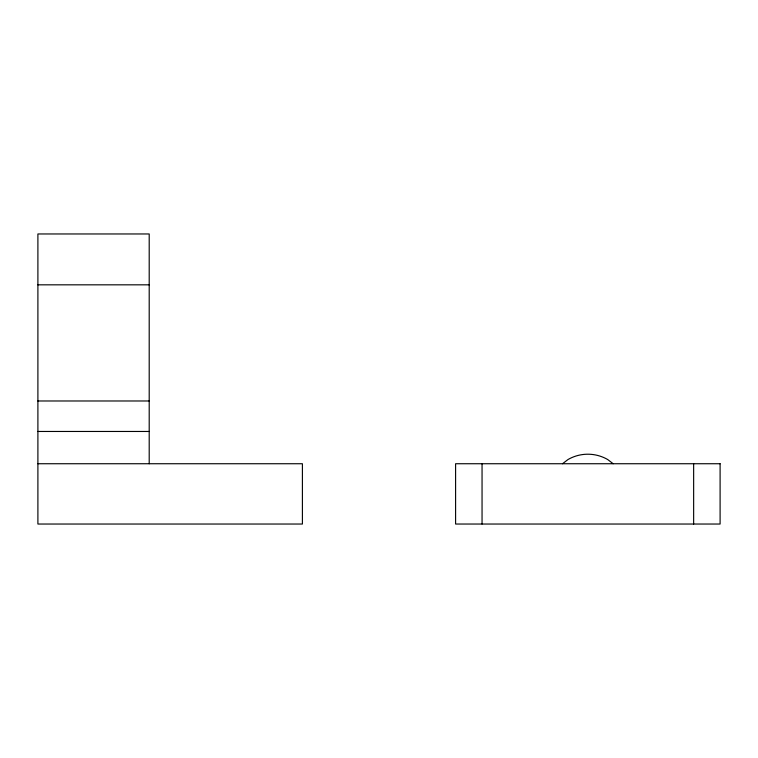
<?xml version="1.0" encoding="UTF-8"?>
<svg xmlns="http://www.w3.org/2000/svg" width="758" height="758" viewBox="0 0 758 758"><rect width="100%" height="100%" fill="white"/><g stroke="black" fill="none" stroke-linecap="round" stroke-linejoin="round"><path stroke-width="1.14" d="M562.531 463.735L568.007 459.528A39.672 39.672 0 0 1 607.689 459.528L613.165 463.735M37.9 284.828L149.203 284.828M37.9 400.982L149.203 400.982M37.9 431.463L149.203 431.463M37.9 463.735L302.404 463.735L302.404 524.034L37.9 524.034L37.9 233.966L149.203 233.966L149.203 463.735M693.646 463.735L693.646 524.034M482.05 463.735L482.05 524.034M720.1 463.735L455.596 463.735L455.596 524.034L720.1 524.034L720.1 463.735"/></g></svg>
